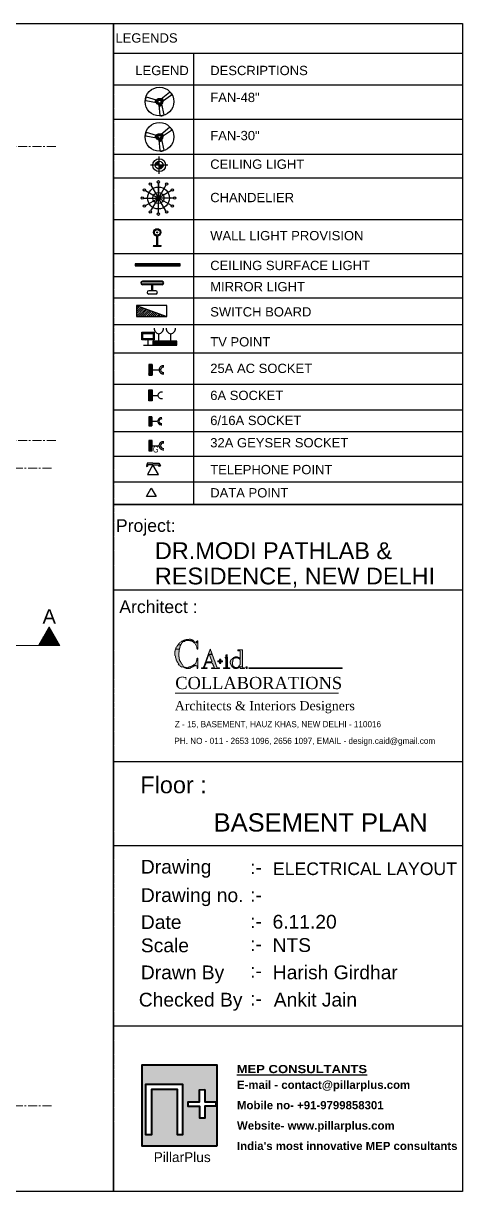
# Model space of a CAD drawing. Header units: inches. Extents: x 144149 to 145012, y -1138 to -323.
# Drawn here: x 144705 to 145012, y -1138 to -323 of the extents above; entities that cross this region are included whole.
import ezdxf

# ---------------------------------------------------------------- set-up
doc = ezdxf.new("R2010")
doc.units = ezdxf.units.IN
doc.header["$MEASUREMENT"] = 0
for name, pattern in [('ACAD_ISO04W100', [30, 24, -3, 0, -3]), ('CENTER', [2, 1.25, -0.25, 0.25, -0.25]), ('CENTER2', [1.125, 0.75, -0.125, 0.125, -0.125]), ('CONTINU', [0]), ('DASHED2', [0.375, 0.25, -0.125]), ('PHANTOM2', [1.25, 0.625, -0.125, 0.125, -0.125, 0.125, -0.125])]:
    doc.linetypes.add(name, pattern=pattern)
for name, color, linetype, lineweight in [('A-Grid Line', 8, 'ACAD_ISO04W100', 9), ('BULB', 1, 'Continuous', 30), ('CFL', 1, 'Continuous', 30), ('CHANDELIER', 4, 'Continuous', 30), ('CORRIDOR 1', 252, 'CENTER2', 5), ('FAN 30', 7, 'Continuous', 30), ('grid', 8, 'Continuous', 13), ('HATCH', 8, 'Continuous', 5), ('Mirror light', 131, 'Continuous', 25), ('PP G', 22, 'Continuous', 25), ('PP MIX.', 10, 'Continuous', 30), ('PP-TTL BLK', 7, 'DASHED2', 30), ('SB', 6, 'Continuous', 30), ('TEL', 220, 'Continuous', 30), ('TEXT', 8, 'Continuous', 5), ('TV', 42, 'Continuous', 30)]:
    doc.layers.add(name, color=color, linetype=linetype, lineweight=lineweight)
for name, color, linetype in [('PP-ELECTRICAL', 7, 'Continuous'), ('PP-Lights', 7, 'Continuous'), ('PP-OUTER', 6, 'CENTER')]:
    doc.layers.add(name, color=color, linetype=linetype)
doc.styles.add('ARIAL', font='')
doc.styles.add('Jeet', font='micross.ttf')
doc.styles.add('PDF Century Gothic', font='GOTHIC.TTF')
doc.styles.add('PDF Romantic', font='romantic.ttf')
doc.styles.add('PDF Times New Roman', font='times.ttf')
doc.styles.add('R.K.', font='ARIALN.TTF')
doc.styles.get("Standard").update_dxf_attribs({"font": 'ARIALN.TTF', "height": 8})
doc.styles.get('ARIAL').set_extended_font_data('Poppins Light')

# ---------------------------------------------------------------- blocks, each defined once
blk = doc.blocks.new('PP LOGO')
at = {"linetype": 'CONTINU', "lineweight": 40}
h = blk.add_hatch(color=250, dxfattribs=at)
h.dxf.hatch_style = 1
h.paths.add_polyline_path([(68273.4, -63258.7), (68273.4, -63159), (68364.8, -63159), (68364.8, -63258.7)])
h.paths.add_polyline_path([(68329.8, -63210), (68329.8, -63204.5), (68343.8, -63204.5), (68343.8, -63189.4), (68350.1, -63189.3), (68350.1, -63204.3), (68363.5, -63204.3), (68363.5, -63209.8), (68350, -63209.8), (68350, -63224.4), (68343.9, -63224.4), (68343.9, -63210)], flags=16)
h.paths.add_polyline_path([(68277.8, -63244.7), (68277.8, -63182.6), (68322.9, -63182.6), (68322.9, -63244.7), (68316.5, -63244.7), (68316.5, -63189.3), (68284.7, -63189.3), (68284.7, -63244.7), (68284.5, -63244.7)], flags=16)
at = {"layer": 'CORRIDOR 1', "color": 250, "linetype": 'CONTINU', "lineweight": 40}
blk.add_lwpolyline([(68364.8, -63258.7), (68273.4, -63258.7), (68273.4, -63159), (68364.8, -63159)], close=True, dxfattribs=at)
at = {"layer": 'CORRIDOR 1', "color": 7, "linetype": 'CONTINU', "lineweight": 40}
for points in [[(68284.5, -63244.7), (68277.8, -63244.7), (68277.8, -63182.6), (68322.9, -63182.6), (68322.9, -63244.7), (68316.5, -63244.7), (68316.5, -63189.3), (68284.7, -63189.3), (68284.7, -63244.7)], [(68350.1, -63189.3), (68350.1, -63204.3), (68363.5, -63204.3), (68363.5, -63209.8), (68350, -63209.8), (68350, -63224.4), (68343.9, -63224.4), (68343.9, -63210), (68329.8, -63210), (68329.8, -63204.5), (68343.8, -63204.5), (68343.8, -63189.4), (68350.1, -63189.3)]]:
    blk.add_lwpolyline(points, close=True, dxfattribs=at)
at = {"layer": 'CORRIDOR 1', "color": 250, "linetype": 'CONTINU', "lineweight": 40, "insert": (68287.5, -63266.2), "char_height": 12, "attachment_point": 1, "style": 'ARIAL'}
blk.add_mtext_dynamic_manual_height_columns('{\\fArial|b0|i0|c0|p2;\\C7;PillarPlus}', width=123.136, gutter_width=30, heights=[-12.2], dxfattribs=at)
blk = doc.blocks.new('dd')
at = {"layer": 'CORRIDOR 1', "linetype": 'CONTINU', "lineweight": 40}
blk.add_blockref('PP LOGO', (81426.1, 120630.6), dxfattribs=at)
at = {"layer": 'CORRIDOR 1', "linetype": 'CONTINU', "lineweight": 25, "insert": (149815.3, 57471.5), "char_height": 10, "width": 218.547, "attachment_point": 1, "style": 'ARIAL'}
blk.add_mtext('{\\fArial Black|b0|i0|c0|p34;\\L\\C7;MEP CONSULTANTS}', dxfattribs=at)
at = {"layer": 'CORRIDOR 1', "linetype": 'CONTINU', "lineweight": 40, "insert": (149815.7, 57452.2), "char_height": 10, "attachment_point": 1, "style": 'ARIAL'}
blk.add_mtext_dynamic_manual_height_columns("\\pxsm1.5;{\\fArial|b1|i0|c0|p34;\\C7;E-mail - contact@pillarplus.com\\PMobile no- +91-9799858301\\PWebsite- www.pillarplus.com\\PIndia's most innovative MEP consultants}", width=285.549, gutter_width=30, heights=[-88.7], dxfattribs=at)
blk = doc.blocks.new('FAN 48 INCH')
at = {"layer": 'FAN 30', "linetype": 'ByBlock', "lineweight": 25}
h = blk.add_hatch(dxfattribs=at)
h.set_pattern_fill('ANSI37', color=6, scale=8, style=0)
h.set_pattern_definition([(45, (-63874.9865, 23385.4628), (-0.707106781, 0.707106781), []), (135, (-63874.9865, 23385.4628), (-0.707106781, -0.707106781), [])])
h.paths.add_polyline_path([(23308.7, -45543, 1), (23298, -45543, 1)])
h.paths.add_polyline_path([(23305.9, -45543, 1), (23300.8, -45543, 1)], flags=16)
at = {"layer": 'FAN 30', "color": 7, "linetype": 'ByBlock', "lineweight": 25}
for p, q in [((23298.6, -45540.6), (23281.6, -45535.7)), ((23306.2, -45538.5), (23320.1, -45527)), ((23308.6, -45542.1), (23323.7, -45532)), ((23298.4, -45544.9), (23280.6, -45541.9)), ((23296, -45542.9), (23298, -45543.1)), ((23296.1, -45542.3), (23298.1, -45542.5)), ((23302.1, -45548.2), (23304, -45566)), ((23304.5, -45550.3), (23304.1, -45548.3)), ((23305.4, -45550.1), (23305, -45548.2)), ((23306.7, -45547.2), (23310.6, -45565)), ((23308.9, -45538.8), (23307.6, -45539.7)), ((23309.3, -45539.4), (23308, -45540.4))]:
    blk.add_line(p, q, dxfattribs=at)
at = {"layer": 'FAN 30', "color": 7, "linetype": 'ByBlock'}
blk.add_circle((23303.4, -45543), 24, dxfattribs=at)
at = {"layer": 'FAN 30', "color": 5, "linetype": 'ByBlock', "lineweight": 25}
blk.add_circle((23303.4, -45543), 5.34, dxfattribs=at)
at = {"layer": 'FAN 30', "color": 1, "linetype": 'ByBlock', "lineweight": 25}
blk.add_circle((23303.4, -45543), 2.56, dxfattribs=at)
at = {"layer": 'FAN 30', "color": 7, "linetype": 'ByBlock', "lineweight": 25}
for centre, radius, start, end in [((23284, -45539.3), 4.3, 123.7196, 216.9937), ((23318.8, -45531.8), 4.92, 357.494, 74.7424), ((23298.2, -45542.7), 2.18, 78.3112, 274.5444), ((23304.5, -45547.9), 2.35, 187.9458, 16.7817), ((23307.4, -45540.3), 2.17, 306.3094, 122.3544), ((23306.7, -45561.3), 5.41, 240.403, 317.4908)]:
    blk.add_arc(centre, radius, start, end, dxfattribs=at)
blk = doc.blocks.new('CFL')
at = {"layer": 'CFL', "lineweight": 25}
h = blk.add_hatch(color=256, dxfattribs=at)
h.paths.add_polyline_path([(-2.35, 0, -0.414214), (0, 2.35), (0, 0)])
h.paths.add_polyline_path([(0, -2.35), (0, 0), (2.35, 0, -0.414214)])
at = {"layer": 'CFL', "color": 3, "lineweight": 25}
for p, q in [((0, 0), (-5.33, 0)), ((0, 0), (0, 5.33)), ((0, -5.33), (0, 0)), ((5.33, 0), (0, 0))]:
    blk.add_line(p, q, dxfattribs=at)
at = {"layer": 'CFL'}
blk.add_circle((0, 0), 3.9, dxfattribs=at)
at = {"layer": 'CFL', "color": 3, "lineweight": 25}
blk.add_circle((0, 0), 2.35, dxfattribs=at)
blk = doc.blocks.new('VVFF')
at = {"layer": 'TEL', "linetype": 'ByBlock'}
for p, q in [((289473.9, 2268.4), (289472.7, 2264.6)), ((289472.7, 2264.6), (289473.8, 2263.9)), ((289474.7, 2266.5), (289473.8, 2263.9)), ((289480.8, 2268.4), (289473.9, 2268.4)), ((289480.8, 2266.5), (289474, 2254.7)), ((289480.8, 2266.5), (289474.7, 2266.5)), ((289480.8, 2268.4), (289488.1, 2268.4)), ((289480.8, 2266.5), (289487.2, 2266.5)), ((289487.6, 2254.7), (289480.8, 2266.5)), ((289487.2, 2266.5), (289488.3, 2264.3)), ((289488.1, 2268.4), (289489.9, 2265)), ((289489.9, 2265), (289488.3, 2264.3)), ((289474, 2254.7), (289487.6, 2254.7))]:
    blk.add_line(p, q, dxfattribs=at)
blk = doc.blocks.new('CCDD')
at = {"layer": 'SB'}
for p, q in [((289471.22, 2357.33), (289491.11, 2350.15)), ((289491.11, 2357.33), (289471.22, 2357.33)), ((289471.22, 2357.33), (289471.22, 2350.15)), ((289491.11, 2350.15), (289491.11, 2357.33)), ((289471.22, 2350.15), (289491.11, 2350.15))]:
    blk.add_line(p, q, dxfattribs=at)
at = {"layer": 'SB', "color": 1, "lineweight": 25, "ltscale": 30}
for p, q in [((289471.22, 2357.17), (289471.34, 2357.29)), ((289471.22, 2355.82), (289472.33, 2356.93)), ((289471.22, 2354.47), (289473.33, 2356.57)), ((289471.22, 2353.12), (289474.32, 2356.22)), ((289471.22, 2351.77), (289475.31, 2355.86)), ((289471.22, 2350.42), (289476.3, 2355.5)), ((289472.31, 2350.15), (289477.3, 2355.14)), ((289473.66, 2350.15), (289478.29, 2354.78)), ((289475.01, 2350.15), (289479.28, 2354.42)), ((289476.36, 2350.15), (289480.27, 2354.07)), ((289477.71, 2350.15), (289481.27, 2353.71)), ((289479.06, 2350.15), (289482.26, 2353.35)), ((289480.41, 2350.15), (289483.25, 2352.99)), ((289481.76, 2350.15), (289484.24, 2352.63)), ((289483.11, 2350.15), (289485.23, 2352.27)), ((289484.46, 2350.15), (289486.23, 2351.92)), ((289485.81, 2350.15), (289487.22, 2351.56)), ((289487.17, 2350.15), (289488.21, 2351.2)), ((289488.52, 2350.15), (289489.2, 2350.84)), ((289489.87, 2350.15), (289490.2, 2350.48))]:
    blk.add_line(p, q, dxfattribs=at)
blk = doc.blocks.new('zw$CB45')
at = {"xscale": 0.4525039414083845, "yscale": 0.4525039414083845, "zscale": 0.4525039414083845, "rotation": 360}
blk.add_blockref('CCDD', (-130986.87, -1063.45), dxfattribs=at)
blk = doc.blocks.new('zw$3CC3')
at = {"layer": 'SB', "linetype": 'ByBlock'}
for p, q in [((2.17, 6.52), (0, 6.52)), ((0, 6.52), (0, 0)), ((0, 0), (2.17, 0)), ((2.17, 0), (2.17, 6.52)), ((2.17, 3.26), (5.76, 3.26))]:
    blk.add_line(p, q, dxfattribs=at)
at = {"layer": 'SB', "linetype": 'ByBlock', "lineweight": 20}
for p, q in [((2.17, 3.91), (0, 6.08)), ((2.17, 3.1), (0, 5.27)), ((2.17, 2.28), (0, 4.46)), ((2.17, 1.47), (0, 3.64)), ((2.17, 0.65), (0, 2.83)), ((2.02, 0), (0, 2.02)), ((1.2, 0), (0, 1.2)), ((0.39, 0), (0, 0.39)), ((2.17, 4.72), (0.37, 6.52)), ((2.17, 5.54), (1.19, 6.52)), ((2.17, 6.35), (2, 6.52))]:
    blk.add_line(p, q, dxfattribs=at)
at = {"layer": 'SB', "linetype": 'ByBlock'}
for centre, start, end in [((8.04, 3.13), 82.69816, 176.81004), ((8.04, 3.39), 183.18996, 277.30184)]:
    blk.add_arc(centre, 2.29, start, end, dxfattribs=at)
blk = doc.blocks.new('chandelier')
at = {"layer": 'CHANDELIER', "linetype": 'Continuous'}
h = blk.add_hatch(color=1, dxfattribs=at)
h.paths.add_polyline_path([(4.21, 8.53, 1), (5.64, 8.53, 1)])
h.paths.add_polyline_path([(7.82, 4.93, 1), (9.25, 4.93, 1)])
h.paths.add_polyline_path([(9.14, 0, 1), (10.57, 0, 1)])
h.paths.add_polyline_path([(9.25, -4.93, 1), (7.82, -4.93, 1)])
h.paths.add_polyline_path([(5.64, -8.53, 1), (4.21, -8.53, 1)])
h.paths.add_polyline_path([(0, -9.14, 0.414214), (-0.72, -9.85, 0.414214), (0, -10.57)])
h.paths.add_polyline_path([(0.72, -9.85, 0.414214), (0, -9.14), (0, -10.57, 0.414214)])
h.paths.add_polyline_path([(-4.21, -8.53, 1), (-5.64, -8.53, 1)])
h.paths.add_polyline_path([(-9.25, -4.93, 1), (-7.82, -4.93, 1)])
h.paths.add_polyline_path([(-10.57, 0, 1), (-9.14, 0, 1)])
h.paths.add_polyline_path([(-7.82, 4.93, 1), (-9.25, 4.93, 1)])
h.paths.add_polyline_path([(-4.21, 8.53, 1), (-5.64, 8.53, 1)])
h.paths.add_polyline_path([(0, 10.57, 0.414214), (-0.72, 9.85, 0.414214), (0, 9.14)])
h.paths.add_polyline_path([(0.72, 9.85, 0.414214), (0, 10.57), (0, 9.14, 0.414214)])
at = {"layer": 'CHANDELIER', "lineweight": 25}
for p, q in [((-4.57, 7.91), (0, 0)), ((0, -9.14), (0, 9.14)), ((0, 9.14), (0, 0)), ((4.57, 7.91), (0, 0)), ((-7.91, 4.57), (0, 0)), ((7.91, 4.57), (0, 0)), ((7.91, -4.57), (0, 0)), ((9.14, 0), (0, 0)), ((-9.14, 0), (0, 0)), ((-7.91, -4.57), (0, 0)), ((-4.57, -7.91), (0, 0)), ((0, -9.14), (0, 0)), ((4.57, -7.91), (0, 0))]:
    blk.add_line(p, q, dxfattribs=at)
at = {"layer": 'CHANDELIER'}
for centre in [(-4.93, 8.53), (0, 9.85), (4.93, 8.53), (-9.85, 0), (-8.53, 4.93), (8.53, 4.93), (9.85, 0), (-8.53, -4.93), (8.53, -4.93), (-4.93, -8.53), (0, -9.85), (4.93, -8.53)]:
    blk.add_circle(centre, 0.717, dxfattribs=at)
at = {"layer": 'CHANDELIER', "color": 3}
blk.add_circle((0, 0), 6.65, dxfattribs=at)
at = {"layer": 'CHANDELIER', "color": 1}
blk.add_circle((0, 0), 3.43, dxfattribs=at)
blk = doc.blocks.new('16 a')
at = {"layer": 'PP MIX.', "color": 1}
for p, q in [((289479.1, 2077.9), (289475.5, 2077.9)), ((289475.5, 2077.9), (289475.5, 2066.9)), ((289475.5, 2066.9), (289479.1, 2066.9)), ((289479.1, 2077.9), (289479.1, 2072.4)), ((289479.1, 2072.4), (289486.1, 2072.4)), ((289479.1, 2072.4), (289479.1, 2066.9))]:
    blk.add_line(p, q, dxfattribs=at)
at = {"layer": 'PP MIX.', "color": 1, "lineweight": 25}
for p, q in [((289479.1, 2073.5), (289475.5, 2077.1)), ((289479.1, 2072.1), (289475.5, 2075.8)), ((289479.1, 2070.7), (289475.5, 2074.4)), ((289479.1, 2069.3), (289475.5, 2073)), ((289479.1, 2068), (289475.5, 2071.6)), ((289478.9, 2066.9), (289475.5, 2070.3)), ((289477.5, 2066.9), (289475.5, 2068.9)), ((289476.1, 2066.9), (289475.5, 2067.5)), ((289479.1, 2074.8), (289476.1, 2077.9)), ((289479.1, 2076.2), (289477.5, 2077.9)), ((289479.1, 2077.6), (289478.8, 2077.9))]:
    blk.add_line(p, q, dxfattribs=at)
at = {"layer": 'PP MIX.', "color": 1}
for centre, radius, start, end in [((289490.6, 2072.1), 4.47, 82.6982, 176.81), ((289490.6, 2072.1), 4.47, 82.6982, 176.81), ((289490.6, 2072.6), 4.47, 183.19, 277.3018), ((289490.6, 2072.6), 4.47, 183.19, 277.3018), ((289490.8, 2072.1), 3.12, 83.1038, 174.6337), ((289490.8, 2072.7), 3.12, 185.3663, 276.8962)]:
    blk.add_arc(centre, radius, start, end, dxfattribs=at)
blk = doc.blocks.new('TV LP')
at = {"layer": 'TV', "lineweight": 25, "ltscale": 0.05}
h = blk.add_hatch(dxfattribs=at)
h.set_pattern_fill('ANSI32', color=256, scale=2.4, style=0)
h.set_pattern_definition([(45, (-4.1372, -2.43), (-0.6364, 0.6364), []), (45, (-3.7129, -2.43), (-0.6364, 0.6364), [])])
h.paths.add_polyline_path([(-10.34, 0.94), (-10.34, 5.52), (-2.86, 5.52), (-2.86, 0.94)])
h.paths.add_polyline_path([(-9.71, 1.9), (-9.38, 1.57), (-3.77, 1.57), (-3.44, 1.9), (-3.44, 4.5), (-3.77, 4.83), (-9.38, 4.83), (-9.71, 4.5)], flags=16)
at = {"layer": 'TV', "linetype": 'Continuous', "lineweight": 25}
h = blk.add_hatch(dxfattribs=at)
h.set_pattern_fill('ANSI32', color=256, scale=2.4, angle=179.99999, style=0)
h.set_pattern_definition([(225, (-4.1372, 7e-07), (0.6364, -0.6364), []), (225, (-4.5614, 8e-07), (0.6364, -0.6364), [])])
h.paths.add_polyline_path([(-3.65, -2.43), (3.64, -2.43), (3.64, 0), (-3.65, 0)])
h = blk.add_hatch(dxfattribs=at)
h.set_pattern_fill('ANSI32', color=256, scale=2.4, angle=179.99999, style=0)
h.set_pattern_definition([(225, (3.1528, -7e-07), (0.6364, -0.6364), []), (225, (2.7286, -6e-07), (0.6364, -0.6364), [])])
h.paths.add_polyline_path([(3.64, -2.43), (10.93, -2.43), (10.93, 0), (3.64, 0)])
at = {"layer": 'TV', "linetype": 'Continuous'}
for p, q in [((-10.34, 5.52), (-2.86, 5.52)), ((-10.34, 0.94), (-10.34, 5.52)), ((-2.86, 0.94), (-10.34, 0.94)), ((-9.71, 4.5), (-9.38, 4.83)), ((-9.71, 1.9), (-9.71, 4.5)), ((-9.38, 1.57), (-9.71, 1.9)), ((-9.38, 4.83), (-3.77, 4.83)), ((-3.77, 1.57), (-9.38, 1.57)), ((-6.6, -2.43), (-6.6, 0.94)), ((-3.77, 4.83), (-3.44, 4.5)), ((-3.44, 1.9), (-3.77, 1.57)), ((-3.65, 0), (-3.65, -2.43)), ((3.64, 0), (-3.65, 0)), ((-3.44, 4.5), (-3.44, 1.9)), ((-2.86, 5.52), (-2.86, 0.94)), ((0, 0), (0, 4.63)), ((7.29, 0), (7.29, 4.63)), ((-9.29, -2.43), (-3.65, -2.43)), ((-3.65, -2.43), (3.64, -2.43)), ((3.64, -2.43), (3.64, 0)), ((3.64, 0), (3.64, -2.43)), ((3.64, -2.43), (10.93, -2.43)), ((10.93, 0), (3.64, 0)), ((10.93, -2.43), (10.93, 0))]:
    blk.add_line(p, q, dxfattribs=at)
for centre, start, end in [((0.16, 7.58), 172.69817, 266.81004), ((0.16, 7.58), 172.69817, 266.81004), ((-0.16, 7.58), 273.18997, 7.30184), ((-0.16, 7.58), 273.18997, 7.30184), ((7.45, 7.58), 172.69817, 266.81004), ((7.45, 7.58), 172.69817, 266.81004), ((7.13, 7.58), 273.18997, 7.30184), ((7.13, 7.58), 273.18997, 7.30184)]:
    blk.add_arc(centre, 2.96, start, end, dxfattribs=at)
blk = doc.blocks.new('ersdts')
at = {"layer": 'Mirror light', "linetype": 'ByBlock', "true_color": 0xbad61c}
blk.add_hatch(color=52, dxfattribs=at).paths.add_polyline_path([(45011.7, 9640.16), (45011.7, 9652.08, -1), (45013.21, 9652.08), (45013.21, 9640.16, -1)])
at = {"layer": 'Mirror light', "color": 212, "true_color": 0xb30dbf}
for p, q in [((45005.62, 9644), (45005.62, 9648.24)), ((45007.74, 9644), (45007.74, 9648.24)), ((45011.4, 9640.16), (45011.4, 9652.08)), ((45011.7, 9640.16), (45011.7, 9652.08)), ((45013.21, 9640.16), (45013.21, 9652.08)), ((45013.51, 9640.16), (45013.51, 9652.08)), ((45007.74, 9646.47), (45011.4, 9646.47)), ((45007.74, 9645.77), (45011.4, 9645.77)), ((45013.32, 9645.65), (45013.32, 9645.65))]:
    blk.add_line(p, q, dxfattribs=at)
for centre, radius, start, end in [((45006.68, 9648.24), 1.06, 0, 180), ((45012.45, 9652.08), 1.06, 0, 180), ((45012.45, 9652.08), 0.759, 0, 180), ((45006.68, 9644), 1.06, 180, 0), ((45012.45, 9640.16), 1.06, 180, 0), ((45012.45, 9640.16), 0.759, 180, 0)]:
    blk.add_arc(centre, radius, start, end, dxfattribs=at)
blk = doc.blocks.new('16 a geyser')
at = {"layer": 'PP G'}
for p, q in [((289475.48, 2035.73), (289475.48, 2029.31)), ((289477.62, 2035.73), (289475.48, 2035.73)), ((289475.48, 2029.31), (289477.62, 2029.31)), ((289477.62, 2029.31), (289477.62, 2035.73)), ((289477.62, 2032.52), (289481.7, 2032.52))]:
    blk.add_line(p, q, dxfattribs=at)
at = {"layer": 'PP G', "lineweight": 25}
for p, q in [((289477.62, 2033.16), (289475.48, 2035.3)), ((289477.62, 2032.35), (289475.48, 2034.49)), ((289477.62, 2031.55), (289475.48, 2033.69)), ((289477.62, 2030.75), (289475.48, 2032.89)), ((289477.62, 2029.95), (289475.48, 2032.09)), ((289477.47, 2029.31), (289475.48, 2031.29)), ((289476.67, 2029.31), (289475.48, 2030.49)), ((289475.86, 2029.31), (289475.48, 2029.69)), ((289477.62, 2033.96), (289475.85, 2035.73)), ((289477.62, 2034.76), (289476.65, 2035.73)), ((289477.62, 2035.56), (289477.45, 2035.73))]:
    blk.add_line(p, q, dxfattribs=at)
at = {"layer": 'PP G'}
for centre, radius, start, end in [((289484.3, 2032.37), 2.61, 82.69816, 176.81004), ((289484.3, 2032.37), 2.61, 82.69816, 176.81004), ((289484.3, 2032.66), 2.61, 183.18996, 277.30184), ((289484.3, 2032.66), 2.61, 183.18996, 277.30184), ((289484.46, 2032.35), 1.82, 83.10377, 174.63368), ((289484.46, 2032.69), 1.82, 185.36632, 276.89623)]:
    blk.add_arc(centre, radius, start, end, dxfattribs=at)
at = {"layer": 'PP G', "lineweight": 25, "insert": (289478.05, 2032.27), "char_height": 3.88, "attachment_point": 1}
blk.add_mtext_dynamic_manual_height_columns('G', width=4.287, gutter_width=0.554, heights=[-4.01], dxfattribs=at)
blk = doc.blocks.new('WL')
at = {"layer": 'BULB', "linetype": 'ByBlock'}
h = blk.add_hatch(color=5, dxfattribs=at)
h.paths.add_polyline_path([(51935.79, -6854.22, 1), (51940.3, -6854.22, 1)])
h.paths.add_polyline_path([(51936.33, -6854.22, -1), (51939.76, -6854.22, -1)], flags=16)
at = {"layer": 'BULB'}
for p, q in [((51929.7, -6851.97), (51929.7, -6856.47)), ((51929.7, -6853.92), (51933.09, -6853.92)), ((51929.7, -6854.22), (51933.09, -6854.22)), ((51929.7, -6854.51), (51933.09, -6854.51)), ((51929.99, -6851.97), (51929.99, -6856.47)), ((51933.09, -6853.92), (51935.79, -6853.92)), ((51933.09, -6854.22), (51935.79, -6854.22)), ((51933.09, -6854.51), (51935.79, -6854.51))]:
    blk.add_line(p, q, dxfattribs=at)
for radius in [2.26, 1.71, 0.32]:
    blk.add_circle((51938.04, -6854.22), radius, dxfattribs=at)
for centre, start, end in [((51929.85, -6851.97), 360, 180), ((51929.85, -6856.47), 180, 360)]:
    blk.add_arc(centre, 0.147, start, end, dxfattribs=at)
blk = doc.blocks.new('25A AC SOC')
at = {"layer": 'PP MIX.', "color": 5}
for p, q in [((-2.75, 0), (-2.75, -1.83)), ((2.75, 0), (-2.75, 0)), ((0, -1.83), (-2.75, -1.83)), ((0, -1.83), (0, -5.33)), ((2.75, -1.83), (0, -1.83)), ((2.75, -1.83), (2.75, 0))]:
    blk.add_line(p, q, dxfattribs=at)
at = {"layer": 'PP MIX.', "color": 5, "lineweight": 25}
for p, q in [((-2.75, -0.33), (-2.42, 0)), ((-2.75, -1.01), (-1.74, 0)), ((-2.75, -1.7), (-1.05, 0)), ((-2.2, -1.83), (-0.36, 0)), ((-1.51, -1.83), (0.32, 0)), ((-0.83, -1.83), (1.01, 0)), ((-0.14, -1.83), (1.69, 0)), ((0.55, -1.83), (2.38, 0)), ((1.23, -1.83), (2.75, -0.32)), ((1.92, -1.83), (2.75, -1)), ((2.61, -1.83), (2.75, -1.69))]:
    blk.add_line(p, q, dxfattribs=at)
at = {"layer": 'PP MIX.', "color": 5}
for centre, radius, start, end in [((0.12, -7.56), 2.23, 93.18996, 187.30184), ((0.12, -7.56), 2.23, 93.18996, 187.30184), ((-0.12, -7.56), 2.23, 352.69816, 86.81004), ((-0.12, -7.56), 2.23, 352.69816, 86.81004), ((0.15, -7.69), 1.56, 95.36632, 186.89623), ((-0.15, -7.69), 1.56, 353.10377, 84.63368)]:
    blk.add_arc(centre, radius, start, end, dxfattribs=at)
blk = doc.blocks.new('CoreLine Batten Light 40W')
at = {"layer": 'PP-Lights'}
h = blk.add_hatch(color=256, dxfattribs=at)
h.dxf.hatch_style = 1
h.paths.add_polyline_path([(-724.4, -63), (-724.4, -64.4), (-667.8, -64.4), (-667.8, -63)])
for points in [[(-667.2, -62.4), (-725, -62.4), (-725, -65), (-667.2, -65)], [(-667.8, -63), (-724.4, -63), (-724.4, -64.4), (-667.8, -64.4)]]:
    blk.add_lwpolyline(points, close=True, dxfattribs=at)
blk = doc.blocks.new('Data')
at = {"layer": 'TEL', "color": 3, "linetype": 'ByBlock'}
for p, q in [((0, 3.4, 0), (-5.9, 0, 0)), ((-5.9, 0, 0), (0, -3.4, 0)), ((0, -3.4, 0), (0, 3.4, 0))]:
    blk.add_line(p, q, dxfattribs=at)

msp = doc.modelspace()

# ---------------------------------------------------------------- hatches: boundary and pattern name
at = {"layer": 'HATCH'}
h = msp.add_hatch(dxfattribs=at)
h.set_pattern_fill('ANSI31', color=256, scale=5)
h.set_pattern_definition([(45, (529.1277, -4753.29553), (-0.4419417382, 0.4419417382), [])])
h.paths.add_polyline_path([(144723.3, -744.33), (144715.77, -757.36), (144730.82, -757.36)])
at = {"layer": 'PP-TTL BLK', "transparency": 33554559}
for points in [[(144821.67, -753.17), (144818.81, -753.17), (144818.18, -753.49), (144817.55, -753.49), (144816.91, -753.81), (144816.6, -754.12), (144815.96, -754.44), (144815.65, -754.76), (144814.38, -755.39), (144814.38, -755.71), (144813.75, -756.34), (144813.43, -756.98), (144813.11, -756.98), (144812.48, -758.24), (144811.85, -759.83), (144811.53, -759.83), (144811.21, -761.41), (144811.21, -764.89), (144811.53, -765.53), (144811.85, -766.79), (144812.48, -768.38), (144812.48, -768.69), (144813.75, -770.28), (144814.38, -771.23), (144815.01, -771.86), (144815.33, -771.86), (144815.96, -772.18), (144816.28, -772.5), (144816.6, -772.5), (144817.23, -773.13), (144817.86, -773.13), (144818.81, -773.45), (144821.03, -773.45), (144821.98, -773.13), (144822.3, -773.13), (144822.93, -772.81), (144823.25, -772.5), (144823.57, -772.5), (144824.2, -772.18), (144824.83, -771.55), (144826.1, -771.55), (144826.42, -771.86), (144826.42, -773.45), (144827.05, -773.45), (144827.05, -766.16), (144826.42, -766.16), (144826.1, -768.06), (144826.1, -768.69), (144825.15, -770.6), (144823.88, -771.23), (144823.88, -771.55), (144823.57, -771.55), (144822.62, -772.18), (144821.67, -772.5), (144821.35, -772.5), (144820.08, -772.81), (144819.13, -772.81), (144818.18, -772.5), (144817.86, -772.5), (144817.55, -772.18), (144816.91, -771.86), (144816.6, -771.86), (144816.28, -771.23), (144815.65, -770.28), (144815.33, -770.28), (144814.7, -768.69), (144814.7, -768.38), (144814.38, -766.79), (144814.06, -765.53), (144814.06, -761.41), (144814.7, -758.24), (144815.96, -755.71), (144816.6, -755.08), (144817.86, -754.44), (144819.76, -753.81), (144820.72, -753.81), (144821.67, -754.12), (144822.93, -754.44), (144823.25, -754.76), (144823.88, -755.08), (144824.2, -755.39), (144824.83, -755.71), (144826.1, -758.24), (144826.42, -759.83), (144827.05, -759.83), (144827.05, -754.12), (144826.42, -754.12), (144826.42, -754.76), (144825.78, -755.39), (144825.47, -755.39), (144824.83, -755.08), (144824.2, -754.44), (144823.57, -754.12), (144823.25, -753.81), (144822.93, -753.81), (144822.62, -753.49), (144821.98, -753.49)], [(144847.64, -765.53), (144846.37, -765.53), (144846.05, -765.84), (144846.05, -766.16), (144846.37, -766.16), (144846.37, -772.81), (144844.79, -772.81), (144844.79, -773.45), (144849.22, -773.45), (144849.22, -772.81), (144847.64, -772.81)], [(144847.64, -763.94), (144846.37, -763.94), (144846.37, -764.89), (144847, -764.89), (144847, -765.21), (144847.32, -764.89), (144847.64, -764.89)], [(144842.89, -766.79), (144841.94, -766.79), (144841.94, -768.06), (144840.99, -768.06), (144840.99, -768.69), (144841.94, -768.69), (144841.94, -769.96), (144842.89, -769.96), (144842.89, -768.69), (144844.15, -768.69), (144844.15, -768.06), (144842.89, -768.06)], [(144861.26, -772.18), (144860.62, -772.18), (144860.62, -772.5), (144860.31, -772.5), (144860.31, -773.13), (144860.62, -773.13), (144860.62, -773.45), (144861.26, -773.45), (144861.57, -773.13), (144861.57, -772.5), (144861.26, -772.5)], [(144927.45, -772.81), (144862.52, -772.81), (144862.52, -773.45), (144927.45, -773.45)]]:
    msp.add_hatch(color=256, dxfattribs=at).paths.add_polyline_path(points)
h = msp.add_hatch(color=256, dxfattribs=at)
h.paths.add_polyline_path([(144836.87, -768.69), (144832.75, -768.69), (144834.65, -763.31), (144834.97, -763.31), (144834.97, -763.63)])
h.paths.add_polyline_path([(144838.77, -768.69), (144836.87, -763.63), (144836.87, -763.31), (144835.6, -759.83), (144834.33, -763.31), (144832.43, -768.69), (144832.43, -769.33), (144831.17, -772.5), (144831.17, -772.81), (144829.58, -772.81), (144829.58, -773.45), (144833.38, -773.45), (144833.38, -772.81), (144831.48, -772.81), (144831.48, -772.5), (144832.75, -769.33), (144836.87, -769.33), (144838.45, -772.81), (144836.55, -772.81), (144836.55, -773.45), (144841.94, -773.45), (144841.94, -772.81), (144840.35, -772.81), (144838.77, -769.33)], flags=0)
h = msp.add_hatch(color=256, dxfattribs=at)
h.paths.add_polyline_path([(144850.49, -771.23), (144850.49, -771.55), (144851.12, -772.18), (144851.12, -772.5), (144851.44, -772.81), (144851.76, -772.81), (144851.76, -773.13), (144852.39, -773.13), (144852.39, -773.45), (144854.61, -773.45), (144854.92, -773.13), (144855.24, -773.13), (144855.56, -772.81), (144855.87, -772.81), (144855.87, -772.5), (144856.19, -772.18), (144856.51, -772.18), (144856.51, -773.45), (144859.36, -773.45), (144859.36, -772.81), (144858.09, -772.81), (144858.09, -760.46), (144854.92, -760.46), (144854.92, -761.09), (144856.51, -761.09), (144856.51, -766.48), (144856.19, -766.48), (144856.19, -766.16), (144855.87, -766.16), (144855.87, -765.84), (144855.56, -765.84), (144855.24, -765.53), (144854.61, -765.53), (144853.97, -765.21), (144853.66, -765.21), (144853.02, -765.53), (144852.39, -765.53), (144852.07, -765.84), (144851.76, -765.84), (144851.44, -766.16), (144851.44, -766.48), (144851.12, -766.48), (144851.12, -766.79), (144850.8, -766.79), (144850.49, -767.11), (144850.49, -767.43), (144850.17, -767.74), (144850.17, -768.38), (144849.85, -768.38), (144849.85, -769.96), (144850.17, -770.6), (144850.17, -770.91)])
h.paths.add_polyline_path([(144851.44, -771.55), (144851.44, -770.6), (144851.12, -769.96), (144851.12, -769.64), (144851.44, -769.33), (144851.44, -767.74), (144851.76, -767.43), (144851.76, -766.79), (144852.07, -766.79), (144852.07, -766.48), (144852.39, -766.48), (144853.02, -765.84), (144854.61, -765.84), (144854.92, -766.16), (144855.24, -766.16), (144855.56, -766.48), (144855.87, -766.48), (144855.87, -766.79), (144856.19, -767.11), (144856.19, -767.43), (144856.51, -767.74), (144856.51, -770.91), (144856.19, -771.55), (144855.87, -771.86), (144855.87, -772.18), (144855.56, -772.18), (144855.24, -772.5), (144855.24, -772.81), (144854.61, -772.81), (144854.29, -773.13), (144853.66, -773.13), (144853.34, -772.81), (144852.71, -772.81)], flags=0)

# ---------------------------------------------------------------- linework, layer by layer
msp.add_line((144768.19, -1138.23), (144768.19, -323.45))
at = {"color": 5}
msp.add_lwpolyline([(144768.19, -344.29), (145011.51, -344.29), (145011.51, -659.03), (144768.19, -659.03)], close=True, dxfattribs=at)
for points in [[(144824.01, -344.29), (144824.01, -659.12)], [(144768.19, -366.34), (145011.51, -366.34)], [(144768.19, -390.25), (145011.51, -390.25)], [(144768.19, -414.73), (145011.51, -414.73)], [(144768.19, -431.11), (145011.51, -431.11)], [(144768.19, -460.28), (145011.51, -460.28)], [(144768.19, -484.01), (145011.51, -484.01)], [(144768.19, -499.9), (145011.51, -499.9)], [(144768.19, -514.94), (145011.51, -514.94)], [(144768.19, -533.48), (145011.51, -533.48)], [(144768.19, -553.27), (145011.51, -553.27)], [(144768.19, -575.17), (145011.51, -575.17)], [(144768.19, -592.95), (145011.51, -592.95)], [(144768.19, -608.16), (145011.51, -608.16)], [(144768.19, -625.41), (145011.51, -625.41)], [(144768.19, -643.25), (145011.51, -643.25)]]:
    msp.add_lwpolyline(points, dxfattribs=at)
at = {"layer": 'A-Grid Line', "linetype": 'PHANTOM2', "ltscale": 50}
msp.add_line((144730.82, -757.36), (144189.18, -757.36), dxfattribs=at)
at = {"layer": 'A-Grid Line'}
msp.add_lwpolyline([(144723.3, -744.33), (144715.77, -757.36), (144730.82, -757.36)], close=True, dxfattribs=at)
at = {"layer": 'grid', "linetype": 'CENTER', "ltscale": 5}
for p, q in [((144727.89, -409.24), (144185.65, -409.24)), ((144724.87, -1078.28), (144185.65, -1078.28))]:
    msp.add_line(p, q, dxfattribs=at)
msp.add_lwpolyline([(144727.89, -614.3), (144194.37, -614.3), (144194.14, -603.26), (144185.65, -603.26)], dxfattribs=at)
at = {"layer": 'grid', "linetype": 'CENTER', "ltscale": 5, "elevation": 0}
msp.add_lwpolyline([(144724.87, -633.74), (144194.37, -633.74), (144194.14, -644.78), (144185.65, -644.78)], dxfattribs=at)
at = {"layer": 'PP-OUTER'}
msp.add_lwpolyline([(144148.92, -323.45), (144768.19, -323.45), (144768.19, -1138.23), (144148.92, -1138.23)], close=True, dxfattribs=at)
at = {"layer": 'PP-TTL BLK', "color": 7, "linetype": 'ByBlock', "lineweight": 25, "ltscale": 1.2}
msp.add_lwpolyline([(144148.92, -323.45), (145011.51, -323.45), (145011.51, -1138.23), (144148.92, -1138.23)], close=True, dxfattribs=at)
for points in [[(144768.19, -659.03), (145011.51, -659.03)], [(144768.19, -718.51), (145011.51, -718.51)], [(144768.19, -838.14), (145011.51, -838.14)], [(144768.19, -896.94), (145011.51, -896.94)], [(144768.19, -1022.51), (145011.51, -1022.51)]]:
    msp.add_lwpolyline(points, dxfattribs=at)
at = {"layer": 'PP-TTL BLK', "lineweight": 0}
for points in [[(144815.33, -756.98), (144813.43, -756.98), (144815.33, -756.98)], [(144817.86, -754.44), (144815.96, -754.44), (144817.86, -754.44)], [(144823.25, -753.81), (144819.76, -753.81), (144823.25, -753.81)], [(144823.57, -754.12), (144821.67, -754.12), (144823.57, -754.12)], [(144824.83, -755.08), (144823.88, -755.08), (144824.83, -755.08)], [(144827.05, -755.39), (144825.78, -755.39), (144827.05, -755.39)], [(144827.05, -755.39), (144825.78, -755.39), (144827.05, -755.39)], [(144827.05, -755.08), (144826.1, -755.08), (144827.05, -755.08)], [(144814.38, -759.83), (144811.85, -759.83), (144814.38, -759.83)], [(144836.87, -763.31), (144834.97, -763.31), (144836.87, -763.31)], [(144836.87, -763.63), (144834.97, -763.63), (144836.87, -763.63)], [(144847.64, -765.84), (144846.05, -765.84), (144847.64, -765.84)], [(144847.64, -765.84), (144846.05, -765.84), (144847.64, -765.84)], [(144847.64, -763.94), (144846.37, -763.94), (144847.64, -763.94)], [(144847.64, -764.89), (144846.37, -764.89), (144847.64, -764.89)], [(144847.32, -763.94), (144847, -763.94), (144847.32, -763.94)], [(144855.56, -765.84), (144852.07, -765.84), (144855.56, -765.84)], [(144855.56, -765.84), (144853.66, -765.84), (144855.56, -765.84)], [(144855.56, -765.84), (144854.29, -765.84), (144855.56, -765.84)], [(144825.15, -771.55), (144823.88, -771.55), (144825.15, -771.55)], [(144827.05, -771.55), (144825.47, -771.55), (144827.05, -771.55)], [(144827.05, -771.55), (144825.78, -771.55), (144827.05, -771.55)], [(144831.8, -772.81), (144830.85, -772.81), (144831.8, -772.81)], [(144831.48, -772.5), (144831.17, -772.5), (144831.48, -772.5)], [(144831.48, -772.5), (144831.17, -772.5), (144831.48, -772.5)], [(144831.8, -772.81), (144831.17, -772.81), (144831.8, -772.81)], [(144831.48, -772.81), (144831.8, -772.81), (144831.8, -772.81), (144831.8, -772.81)], [(144847.64, -766.16), (144846.05, -766.16), (144847.64, -766.16)], [(144847.64, -766.16), (144846.05, -766.16), (144847.64, -766.16)], [(144847.64, -766.16), (144846.37, -766.16), (144847.64, -766.16)], [(144851.76, -771.86), (144850.8, -771.86), (144851.76, -771.86)], [(144852.39, -772.5), (144851.12, -772.5), (144852.39, -772.5)], [(144852.71, -766.16), (144851.44, -766.16), (144852.71, -766.16)], [(144855.24, -773.13), (144851.76, -773.13), (144855.24, -773.13)], [(144856.19, -772.18), (144855.87, -772.18), (144856.19, -772.18)], [(144856.19, -772.18), (144855.87, -772.18), (144856.19, -772.18)], [(144858.09, -772.18), (144856.19, -772.18), (144858.09, -772.18)], [(144858.09, -772.18), (144856.51, -772.18), (144858.09, -772.18)], [(144861.57, -772.5), (144860.31, -772.5), (144861.57, -772.5)], [(144861.57, -773.13), (144860.31, -773.13), (144861.57, -773.13)], [(144861.57, -773.13), (144860.31, -773.13), (144861.57, -773.13)], [(144861.26, -772.18), (144860.62, -772.18), (144861.26, -772.18)], [(144861.26, -772.18), (144860.62, -772.18), (144861.26, -772.18)], [(144861.57, -772.5), (144860.62, -772.5), (144861.57, -772.5)], [(144861.26, -773.45), (144860.62, -773.45), (144861.26, -773.45)], [(144861.26, -772.18), (144860.94, -772.18), (144861.26, -772.18)], [(144861.1, -772.5), (144861.57, -772.5), (144861.57, -772.5), (144861.57, -772.5)]]:
    msp.add_lwpolyline(points, dxfattribs=at)
at = {"layer": 'PP-TTL BLK', "lineweight": 5}
for points in [[(144815.06, -756.75, 0.08235), (144813.78, -762.46, 0.090803), (144814.4, -768.34)], [(144825.98, -757.98, 0.150222), (144824.61, -755.65, 0.123437), (144821.65, -753.79)], [(144824.23, -754.43, 0.081241), (144825.11, -755.05, 0.462916), (144826.1, -754.27)], [(144856.56, -766.65, 0.273697), (144853.46, -765.26, 0.215638), (144850.52, -767.2)], [(144855.3, -766.38, 0.100137), (144854.12, -765.86, 0.168903), (144852.59, -766.18)], [(144826.17, -771.64, 0.38255), (144824.71, -771.41, -0.076487), (144821.76, -772.88)]]:
    msp.add_lwpolyline(points, format="xyb", dxfattribs=at)
for points in [[(144826.42, -754.44), (144826.42, -754.12), (144827.05, -754.12), (144827.05, -759.83), (144826.42, -759.83), (144826.1, -758.24)], [(144831.48, -772.5), (144832.75, -769.33), (144836.87, -769.33), (144838.45, -772.81), (144836.55, -772.81), (144836.55, -773.45), (144841.94, -773.45), (144841.94, -772.81), (144840.35, -772.81), (144835.6, -759.83), (144830.85, -772.81), (144829.58, -772.81), (144829.58, -773.45), (144833.38, -773.45), (144833.38, -772.81), (144832.12, -772.81)], [(144834.65, -763.31), (144832.75, -768.69), (144836.87, -768.69), (144834.97, -763.63)], [(144847.64, -765.53), (144847.64, -772.81), (144849.22, -772.81), (144849.22, -773.45), (144844.79, -773.45), (144844.79, -772.81), (144846.37, -772.81), (144846.37, -766.16)], [(144856.51, -766.79), (144856.51, -761.09), (144854.92, -761.09), (144854.92, -760.46), (144858.09, -760.46), (144858.09, -772.81), (144859.36, -772.81), (144859.36, -773.45), (144856.51, -773.45), (144856.51, -772.5)], [(144826.1, -768.06), (144826.42, -766.16), (144827.05, -766.16), (144827.05, -773.45), (144826.42, -773.45), (144826.42, -771.86)], [(144856.51, -768.38), (144856.51, -770.91)], [(144811.21, -790.55), (144924.92, -790.55)]]:
    msp.add_lwpolyline(points, dxfattribs=at)
for points in [[(144842.89, -768.69), (144842.89, -769.96), (144841.94, -769.96), (144841.94, -768.69), (144840.99, -768.69), (144840.99, -768.06), (144841.94, -768.06), (144841.94, -766.79), (144842.89, -766.79), (144842.89, -768.06), (144844.15, -768.06), (144844.15, -768.69)], [(144862.52, -772.81), (144927.45, -772.81), (144927.45, -773.45), (144862.52, -773.45)]]:
    msp.add_lwpolyline(points, close=True, dxfattribs=at)
at = {"layer": 'PP-TTL BLK', "lineweight": 0}
msp.add_lwpolyline([(144861.57, -773.13), (144860.62, -773.13), (144861.57, -773.13)], close=True, dxfattribs=at)
at = {"layer": 'PP-TTL BLK', "lineweight": 5}
for centre in [(144846.85, -764.42), (144860.78, -772.65)]:
    msp.add_circle(centre, 0.475, dxfattribs=at)
for centre, radius, start, end in [((144821.51, -762.84), 10.29, 123.63476, 153.55577), ((144819.29, -758.08), 4.28, 110.4947, 160.69153), ((144819.92, -760.3), 7.13, 84.79238, 124.16766), ((144819.92, -759.35), 5.54, 74.00953, 113.49971), ((144820.56, -758.4), 5.54, 45.25814, 90.01629), ((144819.92, -762.83), 9.03, 149.49106, 192.75012), ((144821.82, -763.47), 10.61, 187.2237, 219.96278), ((144846.21, -760.93), 4.59, 267.05576, 286.46854), ((144846.53, -765.69), 0.475, 144.01828, 227.25709), ((144853.5, -767.59), 2.06, 121.37723, 160.34571), ((144818.97, -766), 7.13, 217.40866, 243.54451), ((144823.72, -764.74), 9.66, 200.80287, 223.18751), ((144819.92, -765.69), 7.44, 239.90261, 260.42559), ((144819.61, -767.59), 5.23, 233.2122, 275.50424), ((144819.92, -767.59), 5.86, 257.44254, 290.37434), ((144819.29, -764.42), 8.08, 275.72933, 313.7201), ((144821.51, -767.27), 4.59, 315.60982, 352.04611), ((144831.96, -772.34), 0.475, 176.11949, 274.45328), ((144853.18, -769.17), 3.64, 145.17906, 200.04977), ((144853.81, -769.49), 3.96, 192.2338, 235.50834), ((144858.25, -769.8), 7.13, 158.25806, 189.50339), ((144853.81, -770.12), 2.69, 194.29866, 254.28989), ((144853.5, -770.12), 3.33, 235.55791, 321.97078), ((144853.5, -770.12), 2.69, 257.01973, 344.07551), ((144854.13, -768.22), 2.38, 1.19741, 55.95847)]:
    msp.add_arc(centre, radius, start, end, dxfattribs=at)

# ---------------------------------------------------------------- block references
at = {"layer": 'PP-ELECTRICAL', "linetype": 'ByBlock'}
for name, p, xscale, yscale, zscale, rotation in [('FAN 48 INCH', (135068.2, 18641.73), 0.4176214900437775, 0.4176214900437775, 0.4176214900437775, 360), ('FAN 48 INCH', (135068.2, 18617.12), 0.4176214900437775, 0.4176214900437775, 0.4176214900437775, 360), ('CFL', (144800.02, -422.36), 1.144291054178162, 1.144291054178162, 1.144291054178162, 360), ('WL', (136955.4, -59901.48), 1.144291054178162, 1.144291054178162, 1.144291054178162, 89.99999999999996)]:
    msp.add_blockref(name, p, dxfattribs=dict(at, xscale=xscale, yscale=yscale, zscale=zscale, rotation=rotation))
at = {"layer": 'PP-ELECTRICAL'}
for name, p, xscale, yscale, zscale, rotation in [('chandelier', (144799.47, -445.25), 1.144291054178162, 1.144291054178162, 1.144291054178162, 360), ('ersdts', (155833.16, -52011.84), 1.144291054178162, 1.144291054178162, 1.144291054178162, 89.99999999999999), ('TV LP', (144799.76, -545.16), 1.144291054178162, 1.144291054178162, 1.144291054178162, 360), ('25A AC SOC', (144792.67, -565.11), 1.356196119127363, 1.356196119127363, 1.356196119127363, 89.99999999999999)]:
    msp.add_blockref(name, p, dxfattribs=dict(at, xscale=xscale, yscale=yscale, zscale=zscale, rotation=rotation))
at = {"layer": 'PP-ELECTRICAL', "color": 8}
for name, p, xscale, yscale, zscale, rotation in [('zw$CB45', (144784.14, -527.84), 2.363245262242273, 2.363245262242273, 2.363245262242273, 360), ('zw$3CC3', (144792.71, -579.15), -1.144291054178162, 1.144291054178162, 1.144291054178162, 180), ('16 a', (-20829.36, -1786.67), 0.5721458133588426, 0.5721458133588426, 0.5721458133588426, 360), ('VVFF', (-20829.46, -1928.05), 0.5721455270866354, 0.5721455270866354, 0.5721455270866354, 360)]:
    msp.add_blockref(name, p, dxfattribs=dict(at, xscale=xscale, yscale=yscale, zscale=zscale, rotation=rotation))
at = {"layer": 'PP-ELECTRICAL', "xscale": 1.144291054178162, "yscale": 1.144291054178162, "zscale": 1.144291054178162}
msp.add_blockref('16 a geyser', (-186451.52, -2943.79), dxfattribs=at)
at = {"layer": 'PP-ELECTRICAL', "xscale": -1, "rotation": 89.9999999961671}
msp.add_blockref('Data', (144794.49, -653.54), dxfattribs=at)
at = {"layer": 'PP-Lights', "xscale": 0.5409444867486127, "yscale": 0.5409444867486127, "zscale": 0.5409444867486127, "rotation": 180}
msp.add_blockref('CoreLine Batten Light 40W', (144422.42, -526.4), dxfattribs=at)
at = {"layer": 'PP-TTL BLK', "color": 0, "xscale": 0.5685045003466433, "yscale": 0.5685045003466433, "zscale": 0.5685045003466433, "rotation": 360}
msp.add_blockref('dd', (59683.34, -33722.7), dxfattribs=at)

# ---------------------------------------------------------------- texts
at = {"char_height": 6.4913, "attachment_point": 1}
for s, insert, width in [('{\\fArial|b0|i0|c0|p0;LEGENDS}', (144769.51, -330.37), 105.7891), ('{\\fArial|b0|i0|c0|p0;LEGEND}', (144783.36, -353.07), 105.7891), ('{\\fArial|b0|i0|c0|p34;DESCRIPTIONS}', (144835.58, -353.07), 105.7891), ('{\\fArial|b0|i0|c0|p34;FAN-48"}', (144835.58, -371.84), 105.7891), ('{\\fArial|b0|i0|c0|p34;FAN-30"}', (144835.58, -398.46), 54.0201), ('{\\fArial|b0|i0|c0|p34;CEILING LIGHT}', (144835.58, -418.41), 107.7426), ('{\\fArial|b0|i0|c0|p34;CHANDELIER}', (144835.58, -441.67), 107.7426), ('{\\fArial|b0|i0|c0|p34;WALL LIGHT PROVISION}', (144835.58, -468.24), 107.7426), ('{\\fArial|b0|i0|c0|p34;CEILING SURFACE LIGHT}', (144835.58, -489.04), 149.4522), ('{\\fArial|b0|i0|c0|p34;MIRROR LIGHT}', (144835.58, -503.85), 107.7426), ('{\\fArial|b0|i0|c0|p34;SWITCH BOARD}', (144835.58, -521.4), 107.7426), ('{\\fArial|b0|i0|c0|p34;TV POINT}', (144835.58, -542.3), 107.7426), ('{\\fArial|b0|i0|c0|p34;25A AC SOCKET}', (144835.58, -560.82), 107.7426), ('{\\fArial|b0|i0|c0|p34;6A SOCKET}', (144835.58, -579.67), 107.7426), ('{\\fArial|b0|i0|c0|p34;6/16A SOCKET}', (144835.58, -597.13), 107.7426), ('{\\fArial|b0|i0|c0|p34;32A GEYSER SOCKET}', (144835.58, -612.69), 146.1542), ('{\\fArial|b0|i0|c0|p34;TELEPHONE POINT}', (144835.58, -631.41), 146.1542), ('{\\fArial|b0|i0|c0|p34;DATA POINT}', (144835.58, -647.59), 146.1542)]:
    msp.add_mtext(s, dxfattribs=dict(at, insert=insert, width=width))
at = {"layer": 'PP-TTL BLK', "color": 7, "linetype": 'ByBlock', "lineweight": 25, "ltscale": 1.2, "style": 'Jeet'}
for s, height, p in [('Project:', 8.795, (144769.83, -678.1)), ('DR.MODI PATHLAB &', 11.704, (144797.01, -697.06)), ('RESIDENCE, NEW DELHI', 11.704, (144797.01, -714.74)), ('Architect :', 8.7955, (144772.18, -734.7)), ('Floor :', 11.704, (144786.83, -860.39)), ('BASEMENT PLAN', 12.7247, (144837.98, -887.1)), ('Drawing', 9.595, (144787.25, -916.45)), ('ELECTRICAL LAYOUT', 8.7853, (144879.33, -917.44)), ('Drawing no. ', 9.5951, (144787.25, -936.26)), ('6.11.20', 9.595, (144879.03, -954.8)), ('Date ', 9.595, (144787.25, -955.02)), ('Scale ', 9.595, (144787.25, -971.27)), ('NTS', 9.595, (144879.03, -971.06)), ('Drawn By', 9.595, (144787.25, -990.1)), ('Harish Girdhar', 9.5951, (144879.19, -990.1)), ('Checked By', 9.595, (144785.8, -1009.14)), ('Ankit Jain', 9.595, (144879.86, -1009.14))]:
    msp.add_text(s, height=height, dxfattribs=at).set_placement(p)
at = {"layer": 'PP-TTL BLK', "attachment_point": 7}
for s, insert, char_height, style in [('COLLABORATIONS', (144811.21, -787.85), 8.5041, 'PDF Romantic'), ('Architects & Interiors Designers', (144810.9, -804.62), 6.378, 'PDF Times New Roman'), ('Z - 15, BASEMENT, HAUZ KHAS, NEW DELHI - 110016', (144810.9, -815.12), 4.2519, 'PDF Century Gothic'), ('PH. NO - 011 - 2653 1096, 2656 1097, EMAIL - design.caid@gmail.com', (144810.58, -827.26), 4.2519, 'PDF Century Gothic')]:
    msp.add_mtext(s, dxfattribs=dict(at, insert=insert, char_height=char_height, style=style))
at = {"layer": 'PP-TTL BLK', "color": 7, "linetype": 'ByBlock', "lineweight": 25, "ltscale": 1.2, "char_height": 9.595, "width": 160.8589, "attachment_point": 1, "style": 'Jeet'}
for insert in [(144863.46, -907.19), (144863.46, -926.52), (144863.46, -944.87), (144863.46, -960.73), (144863.46, -979.37), (144863.46, -998.83)]:
    msp.add_mtext(':-', dxfattribs=dict(at, insert=insert))
at = {"layer": 'TEXT', "insert": (144667.25, -732.03, 0), "char_height": 10, "width": 112.2188, "attachment_point": 1, "style": 'R.K.'}
msp.add_mtext('\\pxqc;{\\fArial|b0|i0|c0|p34;A}', dxfattribs=at)

doc.saveas('drawing.dxf')
